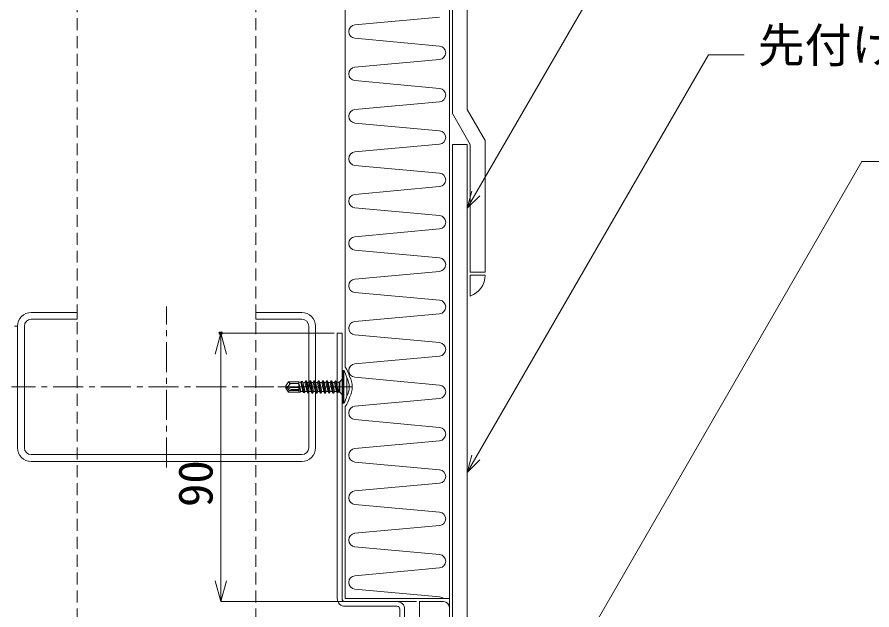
# Model space of a CAD drawing. Units: millimetres, scale not verified. Extents: x -840 to 840, y -594 to 594.
# Drawn here: x -508.8 to -222, y -105 to 93.9 of the extents above; entities that cross this region are included whole.
import ezdxf
from ezdxf.enums import TextEntityAlignment as Align

# ---------------------------------------------------------------- set-up
doc = ezdxf.new("R2010")
doc.units = ezdxf.units.MM
doc.header["$LTSCALE"] = 2
doc.header["$PDMODE"] = 32
doc.header["$PDSIZE"] = 1
doc.linetypes.add('CHAIN1', pattern=[8, 5, -1, 1, -1])
doc.linetypes.add('DASHED2', pattern=[3, 2, -1])
for name, color, linetype, lineweight in [('0-0_断熱材', 4, 'Continuous', 9), ('0-3_文字', 5, 'Continuous', 9), ('0-5_0', 7, 'Continuous', 9), ('0-7_鋼材(C型・H鋼ｅｔｃ)', 7, 'Continuous', 9), ('0-8_中心線', 2, 'CHAIN1', 9), ('0-9_鋼材(受け鋼鈑)', 7, 'Continuous', 9), ('0-B_IBリキッド', 7, 'Continuous', 9), ('0-C_IBｼｰﾄ', 7, 'Continuous', 9), ('1-0_寸法線', 7, 'Continuous', 9), ('1-1_部材(ﾋﾞｽ類)', 7, 'Continuous', 9), ('1-4_部材(ﾄﾞﾚﾝ)', 4, 'Continuous', 9), ('1-5_構築線', 1, 'Continuous', 9)]:
    doc.layers.add(name, color=color, linetype=linetype, lineweight=lineweight)
doc.layers.add('1-2_Defpoints', color=7, linetype='Continuous')
doc.styles.add('ＭＳ ゴシック', font='')
doc.styles.get('ＭＳ ゴシック').set_extended_font_data('MS Gothic')

# ---------------------------------------------------------------- blocks, each defined once
blk = doc.blocks.new('_Open30')
at = {"layer": '0-5_0'}
blk.add_line((0, 0), (-2, 0), dxfattribs=at)
blk.add_lwpolyline([(-2, 0.5359), (0, 0), (-2, -0.5359)], dxfattribs=at)

msp = doc.modelspace()

# ---------------------------------------------------------------- linework, layer by layer
at = {"layer": '0-0_断熱材', "color": 7}
for p, q in [((-398.815, -23.655), (-398.815, 221.546)), ((-398.701, -23.655), (-398.815, -23.655)), ((-398.815, -101.154), (-398.815, -36.655)), ((-398.701, -36.655), (-398.815, -36.655)), ((-363.815, -101.154), (-398.815, -101.154))]:
    msp.add_line(p, q, dxfattribs=at)
at = {"layer": '0-0_断熱材', "color": 7, "linetype": 'DASHED2'}
for p, q in [((-488.715, -444.454), (-488.715, 135.546)), ((-428.715, -444.454), (-428.715, 135.546))]:
    msp.add_line(p, q, dxfattribs=at)
at = {"layer": '0-0_断熱材'}
for p, q in [((-367.08, 93.913), (-395.549, 91.313)), ((-367.08, 84.205), (-395.549, 86.806)), ((-367.08, 79.699), (-395.549, 77.098)), ((-367.08, 69.991), (-395.549, 72.591)), ((-367.08, 65.484), (-395.549, 62.883)), ((-367.08, 55.776), (-395.549, 58.376)), ((-367.08, 51.269), (-395.549, 48.669)), ((-367.08, 41.561), (-395.549, 44.162)), ((-367.08, 37.054), (-395.549, 34.454)), ((-367.08, 27.346), (-395.549, 29.947)), ((-367.08, 22.84), (-395.549, 20.239)), ((-367.08, 13.132), (-395.549, 15.732)), ((-367.08, 8.625), (-395.549, 6.024)), ((-367.08, -1.083), (-395.549, 1.517)), ((-367.08, -5.59), (-395.549, -8.19)), ((-367.08, -15.298), (-395.549, -12.697)), ((-367.08, -19.805), (-395.549, -22.405)), ((-367.08, -29.512), (-395.549, -26.912)), ((-367.08, -34.019), (-395.549, -36.62)), ((-367.08, -43.727), (-395.549, -41.127)), ((-367.08, -48.234), (-395.549, -50.835)), ((-367.08, -57.942), (-395.549, -55.341)), ((-367.08, -62.449), (-395.549, -65.049)), ((-367.08, -72.157), (-395.549, -69.556)), ((-367.08, -76.664), (-395.549, -79.264)), ((-367.08, -86.371), (-395.549, -83.771)), ((-367.08, -90.878), (-395.549, -93.479)), ((-367.08, -100.586), (-395.549, -97.986))]:
    msp.add_line(p, q, dxfattribs=at)
at = {"layer": '0-0_断熱材', "color": 7}
msp.add_lwpolyline([(-398.815, 221.546), (-363.815, 221.546), (-363.815, -104.155)], dxfattribs=at)
at = {"layer": '0-0_断熱材'}
for centre, start, end in [((-395.338, 89.059), 95.35135, 264.64865), ((-367.292, 81.952), 275.35135, 84.64865), ((-395.338, 74.845), 95.35135, 264.64865), ((-367.292, 67.737), 275.35135, 84.64865), ((-395.338, 60.63), 95.35135, 264.64865), ((-367.292, 53.522), 275.35135, 84.64865), ((-395.338, 46.415), 95.35135, 264.64865), ((-367.292, 39.308), 275.35135, 84.64865), ((-395.338, 32.2), 95.35135, 264.64865), ((-367.292, 25.093), 275.35135, 84.64865), ((-395.338, 17.986), 95.35135, 264.64865), ((-367.292, 10.878), 275.35135, 84.64865), ((-395.338, 3.771), 95.35135, 264.64865), ((-367.292, -3.336), 275.35135, 84.64865), ((-395.338, -10.444), 95.35135, 264.64865), ((-367.292, -17.551), 275.35135, 84.64865), ((-395.338, -24.659), 95.35135, 264.64865), ((-367.292, -31.766), 275.35135, 84.64865), ((-395.338, -38.873), 95.35135, 264.64865), ((-367.292, -45.981), 275.35135, 84.64865), ((-395.338, -53.088), 95.35135, 264.64865), ((-367.292, -60.195), 275.35135, 84.64865), ((-395.338, -67.303), 95.35135, 264.64865), ((-367.292, -74.41), 275.35135, 84.64865), ((-395.338, -81.517), 95.35135, 264.64865), ((-367.292, -88.625), 275.35135, 84.64865), ((-395.338, -95.732), 95.35135, 264.64865), ((-367.292, -102.84), 48.12193, 84.64865)]:
    msp.add_arc(centre, 2.263, start, end, dxfattribs=at)
at = {"layer": '0-0_断熱材', "color": 7}
for centre, radius, start, end in [((-404.642, -28.232), 7.5, 12.16512, 37.61031), ((-403.715, -30.155), 7.3, 331.3207, 28.67928), ((-404.642, -32.078), 7.5, 322.38969, 347.83486)]:
    msp.add_arc(centre, radius, start, end, dxfattribs=at)
at = {"layer": '0-7_鋼材(C型・H鋼ｅｔｃ)'}
for p, q in [((-508.715, -50.555), (-508.715, -9.755)), ((-506.415, -9.755), (-506.415, -50.555)), ((-411.015, -50.555), (-411.015, -9.755)), ((-408.715, -9.755), (-408.715, -50.555)), ((-504.115, -52.855), (-413.315, -52.855)), ((-413.315, -55.155), (-504.115, -55.155))]:
    msp.add_line(p, q, dxfattribs=at)
for points in [[(-504.115, -5.155), (-488.715, -5.155), (-488.715, -7.455), (-504.115, -7.455)], [(-413.315, -7.455), (-428.715, -7.455), (-428.715, -5.155), (-413.315, -5.155)]]:
    msp.add_lwpolyline(points, dxfattribs=at)
for centre, radius, start, end in [((-504.115, -9.755), 4.6, 90, 180), ((-413.315, -9.755), 4.6, 0, 90), ((-504.115, -9.755), 2.3, 90, 180), ((-413.315, -9.755), 2.3, 0, 90), ((-504.115, -50.555), 4.6, 180, 270), ((-504.115, -50.555), 2.3, 180, 270), ((-413.315, -50.555), 2.3, 270, 0), ((-413.315, -50.555), 4.6, 270, 0)]:
    msp.add_arc(centre, radius, start, end, dxfattribs=at)
at = {"layer": '0-8_中心線'}
for p, q in [((-458.715, -57.155), (-458.715, -3.155)), ((-406.715, -30.155), (-510.715, -30.155)), ((-396.465, -30.155), (-421.415, -30.155))]:
    msp.add_line(p, q, dxfattribs=at)
at = {"layer": '0-9_鋼材(受け鋼鈑)', "color": 2}
for p, q in [((-381.415, -102.154), (-398.815, -102.154)), ((-398.815, -103.754), (-381.415, -103.754)), ((-378.815, -162.145), (-378.815, -104.754))]:
    msp.add_line(p, q, dxfattribs=at)
for points in [[(-399.815, -101.154), (-399.815, -12.154), (-401.415, -12.154), (-401.415, -101.154)], [(-380.415, -104.754), (-380.415, -162.145), (-378.815, -162.145)]]:
    msp.add_lwpolyline(points, dxfattribs=at)
for centre, radius, start, end in [((-398.815, -101.154), 2.6, 180, 270), ((-398.815, -101.154), 1, 180, 270), ((-381.415, -104.754), 2.6, 0, 90), ((-381.415, -104.754), 1, 0, 90)]:
    msp.add_arc(centre, radius, start, end, dxfattribs=at)
at = {"layer": '0-B_IBリキッド'}
for q in [(-351.815, 7.34), (-356.815, 0.34)]:
    msp.add_line((-356.815, 7.34), q, dxfattribs=at)
msp.add_arc((-359.215, 7.34), 7.4, 288.92464, 0, dxfattribs=at)
at = {"layer": '0-C_IBｼｰﾄ'}
for p, q in [((-362.815, 61.572), (-362.815, 186.657)), ((-357.815, 62.912), (-357.815, 185.317)), ((-356.815, 51.18), (-362.815, 61.572)), ((-351.815, 52.519), (-357.815, 62.912)), ((-351.815, 52.519), (-351.815, 8.34)), ((-362.815, -148.689), (-362.815, 51.18)), ((-362.815, 51.18), (-357.815, 51.18)), ((-357.815, -148.689), (-357.815, 51.18)), ((-356.815, 51.18), (-356.815, 8.34)), ((-356.815, 8.34), (-351.815, 8.34))]:
    msp.add_line(p, q, dxfattribs=at)
at = {"layer": '1-0_寸法線'}
for p, q in [((-357.815, 29.76), (-297.282, 134.607)), ((-357.815, -58.853), (-276.903, 81.292)), ((-276.903, 81.292), (-264.903, 81.292)), ((-327.165, -130.805), (-225.404, 45.452)), ((-225.404, 45.452), (-213.404, 45.452)), ((-402.415, -12.154), (-440.515, -12.154)), ((-440.515, -95.154), (-440.515, -19.154)), ((-374.815, -102.154), (-440.515, -102.154))]:
    msp.add_line(p, q, dxfattribs=at)
for points in [[(-353.572, 34.002), (-357.815, 29.76), (-356.262, 35.555)], [(-353.572, -54.61), (-357.815, -58.853), (-356.262, -53.057)]]:
    msp.add_lwpolyline(points, dxfattribs=at)
at = {"layer": '1-1_部材(ﾋﾞｽ類)'}
for p, q in [((-399.515, -24.655), (-399.815, -25.012)), ((-399.815, -25.012), (-399.815, -35.297)), ((-399.215, -24.655), (-399.515, -24.655)), ((-399.515, -24.655), (-399.515, -35.655)), ((-399.215, -24.655), (-399.215, -35.655)), ((-414.315, -28.455), (-417.797, -28.455)), ((-417.567, -28.703), (-417.797, -28.455)), ((-414.315, -31.855), (-414.315, -28.455)), ((-413.643, -28.58), (-414.315, -28.556)), ((-413.509, -28.348), (-413.643, -28.58)), ((-412.952, -31.706), (-413.643, -28.58)), ((-413.129, -28.297), (-413.509, -28.348)), ((-413.509, -28.348), (-412.746, -32.063)), ((-413.129, -28.297), (-412.475, -32.099)), ((-413.129, -28.297), (-412.952, -28.604)), ((-412.261, -28.628), (-412.952, -28.604)), ((-412.233, -31.681), (-412.952, -28.604)), ((-411.982, -28.145), (-412.261, -28.628)), ((-411.57, -31.657), (-412.261, -28.628)), ((-411.82, -28.123), (-411.982, -28.145)), ((-411.982, -28.145), (-411.24, -32.23)), ((-411.82, -28.123), (-411.14, -32.23)), ((-411.82, -28.123), (-411.513, -28.655)), ((-411.495, -28.655), (-411.513, -28.655)), ((-410.808, -31.655), (-411.513, -28.655)), ((-411.495, -28.655), (-410.867, -28.655)), ((-410.535, -28.08), (-410.867, -28.655)), ((-410.162, -31.655), (-410.867, -28.655)), ((-410.535, -28.08), (-409.83, -32.23)), ((-410.435, -28.08), (-410.535, -28.08)), ((-410.435, -28.08), (-409.73, -32.23)), ((-410.435, -28.08), (-410.103, -28.655)), ((-409.457, -28.655), (-410.103, -28.655)), ((-409.398, -31.655), (-410.103, -28.655)), ((-409.125, -28.08), (-409.457, -28.655)), ((-408.752, -31.655), (-409.457, -28.655)), ((-409.125, -28.08), (-408.42, -32.23)), ((-409.025, -28.08), (-409.125, -28.08)), ((-409.025, -28.08), (-408.32, -32.23)), ((-409.025, -28.08), (-408.693, -28.655)), ((-408.047, -28.655), (-408.693, -28.655)), ((-407.988, -31.655), (-408.693, -28.655)), ((-407.715, -28.08), (-408.047, -28.655)), ((-407.342, -31.655), (-408.047, -28.655)), ((-407.715, -28.08), (-407.01, -32.23)), ((-407.615, -28.08), (-407.715, -28.08)), ((-407.615, -28.08), (-406.91, -32.23)), ((-407.615, -28.08), (-407.283, -28.655)), ((-406.637, -28.655), (-407.283, -28.655)), ((-406.578, -31.655), (-407.283, -28.655)), ((-406.305, -28.08), (-406.637, -28.655)), ((-405.932, -31.655), (-406.637, -28.655)), ((-406.305, -28.08), (-405.6, -32.23)), ((-406.205, -28.08), (-406.305, -28.08)), ((-406.205, -28.08), (-405.5, -32.23)), ((-406.205, -28.08), (-405.873, -28.655)), ((-405.227, -28.655), (-405.873, -28.655)), ((-405.168, -31.655), (-405.873, -28.655)), ((-404.895, -28.08), (-405.227, -28.655)), ((-404.522, -31.655), (-405.227, -28.655)), ((-404.895, -28.08), (-404.19, -32.23)), ((-404.795, -28.08), (-404.895, -28.08)), ((-404.795, -28.08), (-404.09, -32.23)), ((-404.795, -28.08), (-404.463, -28.655)), ((-403.817, -28.655), (-404.463, -28.655)), ((-403.758, -31.655), (-404.463, -28.655)), ((-403.485, -28.08), (-403.817, -28.655)), ((-403.112, -31.655), (-403.817, -28.655)), ((-403.485, -28.08), (-402.78, -32.23)), ((-403.385, -28.08), (-403.485, -28.08)), ((-403.385, -28.08), (-402.68, -32.23)), ((-403.385, -28.08), (-403.053, -28.655)), ((-402.407, -28.655), (-403.053, -28.655)), ((-402.348, -31.655), (-403.053, -28.655)), ((-402.075, -28.08), (-402.407, -28.655)), ((-402.025, -30.28), (-402.407, -28.655)), ((-402.075, -28.08), (-401.461, -32.072)), ((-401.975, -28.08), (-402.075, -28.08)), ((-401.975, -28.08), (-401.124, -31.977)), ((-401.975, -28.08), (-401.658, -28.629)), ((-400.954, -28.58), (-401.658, -28.629)), ((-400.98, -31.728), (-401.658, -28.629)), ((-400.822, -28.475), (-400.954, -28.58)), ((-400.822, -29.153), (-400.954, -28.58)), ((-400.822, -31.835), (-400.822, -28.475)), ((-400.615, -28.475), (-400.615, -31.835)), ((-400.615, -28.475), (-400.615, -31.835)), ((-399.961, -27.821), (-400.468, -28.328)), ((-398.259, -33.305), (-398.259, -27.005)), ((-418.373, -30.057), (-418.815, -30.155)), ((-418.315, -30.243), (-418.815, -30.155)), ((-418.815, -30.155), (-418.735, -30.516)), ((-418.735, -30.516), (-418.315, -30.243)), ((-418.735, -30.516), (-417.797, -31.855)), ((-416.91, -31.055), (-418.315, -30.243)), ((-418.315, -30.243), (-417.537, -31.355)), ((-417.537, -31.355), (-417.797, -31.855)), ((-417.516, -29.447), (-417.563, -29.516)), ((-417.537, -31.355), (-414.315, -31.355)), ((-417.41, -30.205), (-417.151, -30.355)), ((-417.151, -30.355), (-414.315, -30.355)), ((-416.91, -31.055), (-414.315, -31.055)), ((-416.761, -29.055), (-414.315, -29.055)), ((-413.672, -31.731), (-414.315, -28.891)), ((-414.315, -29.125), (-413.784, -31.925)), ((-402.025, -30.28), (-401.688, -31.678)), ((-414.315, -31.855), (-417.797, -31.855)), ((-414.315, -31.68), (-414.273, -31.86)), ((-414.273, -31.86), (-414.315, -31.788)), ((-413.784, -31.925), (-414.273, -31.86)), ((-413.784, -31.925), (-413.672, -31.731)), ((-412.952, -31.706), (-413.672, -31.731)), ((-412.746, -32.063), (-412.952, -31.706)), ((-412.475, -32.099), (-412.746, -32.063)), ((-412.475, -32.099), (-412.233, -31.681)), ((-411.57, -31.657), (-412.233, -31.681)), ((-411.24, -32.23), (-411.57, -31.657)), ((-411.14, -32.23), (-411.24, -32.23)), ((-411.14, -32.23), (-410.808, -31.655)), ((-410.162, -31.655), (-410.808, -31.655)), ((-409.83, -32.23), (-410.162, -31.655)), ((-409.73, -32.23), (-409.83, -32.23)), ((-409.73, -32.23), (-409.398, -31.655)), ((-408.752, -31.655), (-409.398, -31.655)), ((-408.42, -32.23), (-408.752, -31.655)), ((-408.32, -32.23), (-408.42, -32.23)), ((-408.32, -32.23), (-407.988, -31.655)), ((-407.342, -31.655), (-407.988, -31.655)), ((-407.01, -32.23), (-407.342, -31.655)), ((-406.91, -32.23), (-407.01, -32.23)), ((-406.91, -32.23), (-406.578, -31.655)), ((-405.932, -31.655), (-406.578, -31.655)), ((-405.6, -32.23), (-405.932, -31.655)), ((-405.5, -32.23), (-405.6, -32.23)), ((-405.5, -32.23), (-405.168, -31.655)), ((-404.522, -31.655), (-405.168, -31.655)), ((-404.19, -32.23), (-404.522, -31.655)), ((-404.09, -32.23), (-404.19, -32.23)), ((-404.09, -32.23), (-403.758, -31.655)), ((-403.112, -31.655), (-403.758, -31.655)), ((-402.78, -32.23), (-403.112, -31.655)), ((-402.68, -32.23), (-402.78, -32.23)), ((-402.68, -32.23), (-402.348, -31.655)), ((-402.025, -31.655), (-402.348, -31.655)), ((-401.688, -31.678), (-402.025, -31.655)), ((-401.461, -32.072), (-401.688, -31.678)), ((-401.124, -31.977), (-401.461, -32.072)), ((-401.124, -31.977), (-400.98, -31.728)), ((-400.822, -31.739), (-400.98, -31.728)), ((-400.468, -31.981), (-399.961, -32.488)), ((-399.515, -35.655), (-399.815, -35.297)), ((-399.215, -35.655), (-399.515, -35.655))]:
    msp.add_line(p, q, dxfattribs=at)
msp.add_lwpolyline([(-417.797, -28.455), (-418.735, -29.794), (-418.815, -30.155)], dxfattribs=at)
for centre, radius, start, end in [((-404.642, -28.232), 6.5, 10.88238, 33.38979), ((-400.822, -27.975), 0.5, 270, 315), ((-400.315, -27.468), 0.5, 315, 0), ((-403.715, -30.155), 6.3, 330.00001, 29.99999), ((-418.083, -31.369), 1.344, 60, 102.5), ((-418.664, -28.745), 1.344, 282.5, 325), ((-417.171, -29.79), 0.479, 145, 240), ((-418.002, -29.107), 0.594, 325, 42.84567), ((-416.761, -27.956), 1.099, 222.84567, 270), ((-416.761, -29.976), 0.921, 90, 145), ((-400.822, -32.335), 0.5, 45, 90), ((-400.315, -32.842), 0.5, 0, 45), ((-404.642, -32.078), 6.5, 326.61021, 349.11762)]:
    msp.add_arc(centre, radius, start, end, dxfattribs=at)
at = {"layer": '1-2_Defpoints'}
msp.add_point((-440.515, -12.154), dxfattribs=at)
at = {"layer": '1-4_部材(ﾄﾞﾚﾝ)'}
msp.add_line((-363.815, -104.154), (-363.815, -212.154), dxfattribs=at)
msp.add_lwpolyline([(-373.815, -133.547), (-373.815, -102.154), (-365.815, -102.154)], dxfattribs=at)
msp.add_arc((-365.815, -104.154), 2, 0, 90, dxfattribs=at)
at = {"layer": '1-5_構築線'}
msp.add_line((-508.715, -9.755), (-509.715, -9.755), dxfattribs=at)

# ---------------------------------------------------------------- block references
at = {"layer": '1-0_寸法線', "xscale": 3.5, "yscale": 3.5}
for p, rotation in [((-440.515, -12.154), 90), ((-440.515, -102.154), 270)]:
    msp.add_blockref('_Open30', p, dxfattribs=dict(at, rotation=rotation))

# ---------------------------------------------------------------- texts
at = {"layer": '0-3_文字', "color": 7, "style": 'ＭＳ ゴシック'}
msp.add_text('先付けサンタックIB-HWCシート t=1.5㎜以上', height=11.54, dxfattribs=at).set_placement((-260.363, 75.233), align=Align.BOTTOM_LEFT)
at = {"layer": '1-0_寸法線', "style": 'ＭＳ ゴシック'}
msp.add_text('90', height=11.54, rotation=90, dxfattribs=at).set_placement((-439.794, -70.444), align=Align.BOTTOM_LEFT)

doc.saveas('drawing.dxf')
